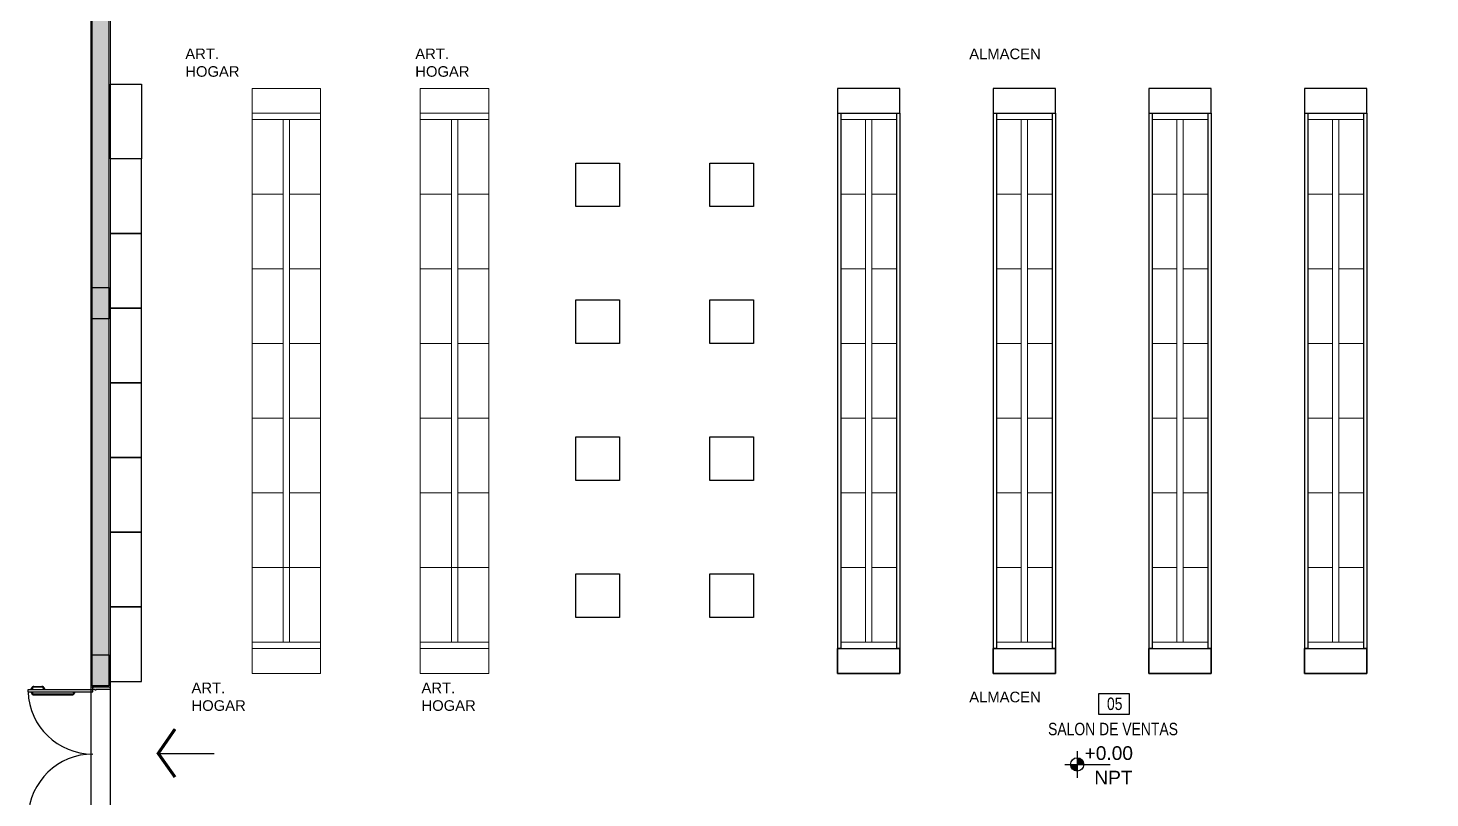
# Model space of a CAD drawing. Header units: inches. Extents: x -309 to 190, y -1585 to -1350.
# Drawn here: x -235.63 to -213.11, y -1397.64 to -1385.27 of the extents above; entities that cross this region are included whole.
import ezdxf
from ezdxf.enums import TextEntityAlignment as Align

# ---------------------------------------------------------------- set-up
doc = ezdxf.new("R2010")
doc.units = ezdxf.units.IN
doc.header["$MEASUREMENT"] = 0
doc.layers.get('0').update_dxf_attribs({"color": 9, "linetype": 'CONTINUOUS'})
for name, color, linetype in [('10-TEXTO', 9, 'CONTINUOUS'), ('11-LOCALES', 9, 'CONTINUOUS'), ('CARP', 9, 'CONTINUOUS'), ('color gris', 9, 'CONTINUOUS'), ('EQUIP', 9, 'CONTINUOUS'), ('estructura', 9, 'CONTINUOUS'), ('REVOQUE', 9, 'CONTINUOUS'), ('TEXTOS', 9, 'CONTINUOUS')]:
    doc.layers.add(name, color=color, linetype=linetype)
doc.layers.add('gondolas', color=9, linetype='CONTINUOUS', lineweight=13)
doc.layers.add('MURO 27', color=9, linetype='CONTINUOUS', lineweight=9)
doc.styles.add('ROMANS', font='arial.ttf')
doc.styles.get("Standard").update_dxf_attribs({"font": 'arial.ttf'})

# ---------------------------------------------------------------- blocks, each defined once
blk = doc.blocks.new('NLOCAL')
blk.add_lwpolyline([(-0.304, 0), (0.304, 0), (0.304, 0.419), (-0.304, 0.419)], close=True)
at = {"style": 'ROMANS', "width": 0.8, "flags": 1}
blk.add_attdef('SECTOR', text='', height=0.25, dxfattribs=at).set_placement((-0.006, 0.634), align=Align.MIDDLE)
at = {"style": 'ROMANS', "width": 0.8}
for tag, p in [('NUMERO', (0.006, 0.206)), ('DENOMINACION', (0.018, -0.291))]:
    blk.add_attdef(tag, text='', height=0.25, dxfattribs=at).set_placement(p, align=Align.MIDDLE)
blk = doc.blocks.new('nivel')
h = blk.add_hatch(color=256)
h.paths.add_polyline_path([(0.64, 0, 0.414214), (0, 0.64), (0, 0)])
h.paths.add_polyline_path([(0, -0.64), (0, 0), (-0.64, 0, 0.414214)])
for p, q in [((-1.17, 0), (3.17, 0)), ((0, 1.27), (0, -1.27))]:
    blk.add_line(p, q)
blk.add_circle((0, 0), 0.637)

msp = doc.modelspace()

# ---------------------------------------------------------------- hatches: boundary and pattern name
at = {"layer": 'color gris'}
h = msp.add_hatch(color=256, dxfattribs=at)
h.paths.add_polyline_path([(-234.352, -1419.388), (-234.602, -1419.388), (-234.602, -1419.118), (-234.102, -1419.118), (-234.102, -1419.388)])
h.paths.add_polyline_path([(-234.602, -1413.288), (-234.602, -1413.038), (-234.332, -1413.038), (-234.332, -1413.538), (-234.602, -1413.538)])
h.paths.add_polyline_path([(-234.602, -1407.388), (-234.602, -1407.138), (-234.332, -1407.138), (-234.332, -1407.638), (-234.602, -1407.638)])
h.paths.add_polyline_path([(-234.602, -1401.488), (-234.602, -1401.238), (-234.332, -1401.238), (-234.332, -1401.738), (-234.602, -1401.738)])
h.paths.add_polyline_path([(-234.602, -1395.588), (-234.602, -1395.338), (-234.332, -1395.338), (-234.332, -1395.838), (-234.602, -1395.838)])
h.paths.add_polyline_path([(-234.602, -1389.688), (-234.602, -1389.438), (-234.332, -1389.438), (-234.332, -1389.938), (-234.602, -1389.938)])
h.paths.add_polyline_path([(-234.352, -1379.108), (-234.602, -1379.108), (-234.602, -1379.378), (-234.042, -1379.378), (-234.042, -1379.108)])
h.paths.add_polyline_path([(-234.602, -1383.788), (-234.602, -1383.538), (-234.332, -1383.538), (-234.332, -1384.038), (-234.602, -1384.038)])
h.paths.add_polyline_path([(-199.299, -1406.298), (-199.299, -1406.048), (-199.029, -1406.048), (-199.029, -1406.548), (-199.299, -1406.548)])
h.paths.add_polyline_path([(-181.322, -1419.118), (-181.052, -1419.118), (-181.052, -1419.388), (-181.322, -1419.388)])
h.paths.add_polyline_path([(-206.622, -1375.558), (-206.622, -1375.308), (-206.892, -1375.308), (-206.892, -1375.968), (-206.622, -1375.968)])
h.paths.add_polyline_path([(-191.785, -1379.358), (-192.285, -1379.358), (-192.285, -1379.138), (-192.226, -1378.943), (-191.707, -1379.1)])
h.paths.add_polyline_path([(-184.212, -1381.367), (-184.577, -1381.256), (-184.656, -1381.515), (-184.482, -1381.567), (-184.482, -1381.867), (-184.212, -1381.867)])
h.paths.add_polyline_path([(-184.712, -1395.588), (-184.712, -1395.488), (-184.212, -1395.488), (-184.212, -1395.688), (-184.712, -1395.688)])
h.paths.add_polyline_path([(-184.712, -1389.688), (-184.712, -1389.588), (-184.212, -1389.588), (-184.212, -1389.788), (-184.712, -1389.788)])
h.paths.add_polyline_path([(-184.712, -1383.788), (-184.712, -1383.688), (-184.212, -1383.688), (-184.212, -1383.888), (-184.712, -1383.888)])
h.paths.add_polyline_path([(-203.989, -1375.385), (-204.228, -1375.313), (-204.307, -1375.572), (-203.828, -1375.716), (-203.75, -1375.458)])
h.paths.add_polyline_path([(-206.582, -1395.588), (-206.582, -1395.488), (-206.082, -1395.488), (-206.082, -1395.688), (-206.582, -1395.688)])
h.paths.add_polyline_path([(-184.212, -1410.408), (-184.212, -1410.658), (-184.482, -1410.658), (-184.482, -1410.158), (-184.212, -1410.158)])
h.paths.add_polyline_path([(-191.765, -1410.388), (-192.015, -1410.388), (-192.015, -1410.658), (-191.515, -1410.658), (-191.515, -1410.388)])
h.paths.add_polyline_path([(-199.049, -1410.388), (-199.299, -1410.388), (-199.299, -1410.658), (-198.799, -1410.658), (-198.799, -1410.388)])
h.paths.add_polyline_path([(-184.482, -1401.488), (-184.482, -1401.238), (-184.212, -1401.238), (-184.212, -1401.738), (-184.482, -1401.738)])
h.paths.add_polyline_path([(-191.765, -1401.238), (-192.015, -1401.238), (-192.015, -1401.508), (-191.515, -1401.508), (-191.515, -1401.238)])
h.paths.add_polyline_path([(-199.049, -1401.238), (-199.299, -1401.238), (-199.299, -1401.508), (-198.799, -1401.508), (-198.799, -1401.238)])
h.paths.add_polyline_path([(-191.765, -1419.118), (-192.015, -1419.118), (-192.015, -1419.388), (-191.515, -1419.388), (-191.515, -1419.118)])
h.paths.add_polyline_path([(-199.049, -1419.118), (-199.299, -1419.118), (-199.299, -1419.388), (-198.799, -1419.388), (-198.799, -1419.118)])
h.paths.add_polyline_path([(-184.212, -1419.388), (-184.212, -1419.118), (-184.712, -1419.118), (-184.712, -1419.388)])
h.paths.add_polyline_path([(-206.332, -1419.118), (-206.582, -1419.118), (-206.582, -1419.388), (-206.082, -1419.388), (-206.082, -1419.118)])
h.paths.add_polyline_path([(-206.872, -1419.118), (-207.122, -1419.118), (-207.122, -1419.388), (-206.622, -1419.388), (-206.622, -1419.118)])
h.paths.add_polyline_path([(-206.582, -1379.238), (-206.582, -1379.138), (-206.082, -1379.138), (-206.082, -1379.338), (-206.582, -1379.338)])
h.paths.add_polyline_path([(-206.582, -1413.288), (-206.582, -1413.038), (-206.312, -1413.038), (-206.312, -1413.538), (-206.582, -1413.538)])
h.paths.add_polyline_path([(-206.622, -1413.288), (-206.622, -1413.038), (-206.892, -1413.038), (-206.892, -1413.538), (-206.622, -1413.538)])
h.paths.add_polyline_path([(-206.582, -1407.388), (-206.582, -1407.138), (-206.312, -1407.138), (-206.312, -1407.638), (-206.582, -1407.638)])
h.paths.add_polyline_path([(-206.622, -1407.388), (-206.622, -1407.138), (-206.892, -1407.138), (-206.892, -1407.638), (-206.622, -1407.638)])
h.paths.add_polyline_path([(-206.582, -1401.488), (-206.582, -1401.238), (-206.312, -1401.238), (-206.312, -1401.738), (-206.582, -1401.738)])
h.paths.add_polyline_path([(-206.622, -1401.488), (-206.622, -1401.238), (-206.892, -1401.238), (-206.892, -1401.738), (-206.622, -1401.738)])
h.paths.add_polyline_path([(-206.622, -1395.588), (-206.622, -1395.338), (-206.892, -1395.338), (-206.892, -1395.838), (-206.622, -1395.838)])
h.paths.add_polyline_path([(-206.582, -1389.688), (-206.582, -1389.588), (-206.082, -1389.588), (-206.082, -1389.788), (-206.582, -1389.788)])
h.paths.add_polyline_path([(-206.622, -1389.688), (-206.622, -1389.438), (-206.892, -1389.438), (-206.892, -1389.938), (-206.622, -1389.938)])
h.paths.add_polyline_path([(-211.412, -1375.618), (-211.412, -1375.308), (-211.682, -1375.308), (-211.682, -1375.968), (-211.412, -1375.968)])
h.paths.add_polyline_path([(-206.582, -1383.788), (-206.582, -1383.688), (-206.082, -1383.688), (-206.082, -1383.888), (-206.582, -1383.888)])
h.paths.add_polyline_path([(-206.622, -1383.788), (-206.622, -1383.538), (-206.892, -1383.538), (-206.892, -1384.038), (-206.622, -1384.038)])
h.paths.add_polyline_path([(-206.622, -1379.238), (-206.622, -1378.988), (-206.892, -1378.988), (-206.892, -1379.488), (-206.622, -1379.488)])
at = {"layer": 'MURO 27'}
h = msp.add_hatch(color=256, dxfattribs=at)
h.paths.add_polyline_path([(-206.892, -1375.308), (-211.412, -1375.308), (-211.412, -1375.578), (-208.692, -1375.578), (-208.692, -1379.168), (-208.422, -1379.168), (-208.422, -1375.578), (-206.892, -1375.578)])
h.paths.add_polyline_path([(-204.048, -1375.65), (-204.307, -1375.572), (-204.529, -1376.308), (-206.122, -1376.308), (-206.122, -1375.308), (-206.622, -1375.308), (-206.622, -1375.578), (-206.392, -1375.578), (-206.392, -1376.308), (-206.622, -1376.308), (-206.622, -1375.968), (-206.892, -1375.968), (-206.892, -1378.898), (-207.582, -1378.898), (-207.582, -1379.168), (-206.892, -1379.168), (-206.892, -1378.988), (-206.622, -1378.988), (-206.622, -1376.578), (-204.329, -1376.578)])
h.paths.add_polyline_path([(-203.75, -1375.458), (-203.828, -1375.716), (-192.285, -1379.207), (-192.285, -1379.138), (-192.226, -1378.943)])
h.paths.add_polyline_path([(-191.707, -1379.1), (-191.785, -1379.358), (-184.656, -1381.515), (-184.577, -1381.256)])
h.paths.add_polyline_path([(-184.212, -1381.867), (-184.482, -1381.867), (-184.482, -1383.688), (-184.212, -1383.688)])
h.paths.add_polyline_path([(-184.212, -1383.888), (-184.482, -1383.888), (-184.482, -1389.588), (-184.212, -1389.588)])
h.paths.add_polyline_path([(-184.212, -1389.788), (-184.482, -1389.788), (-184.482, -1395.488), (-184.212, -1395.488)])
h.paths.add_polyline_path([(-184.212, -1395.688), (-184.482, -1395.688), (-184.482, -1398.738), (-184.212, -1398.738)])
h.paths.add_polyline_path([(-184.212, -1399.978), (-184.482, -1399.978), (-184.482, -1401.238), (-184.212, -1401.238)])
h.paths.add_polyline_path([(-184.212, -1413.538), (-184.482, -1413.538), (-184.482, -1419.118), (-184.212, -1419.118)])
h.paths.add_polyline_path([(-184.212, -1410.658), (-184.482, -1410.658), (-184.482, -1410.898), (-184.212, -1410.898)])
h.paths.add_polyline_path([(-199.299, -1419.118), (-206.082, -1419.118), (-206.082, -1419.388), (-199.299, -1419.388)])
h.paths.add_polyline_path([(-207.122, -1419.118), (-234.102, -1419.118), (-234.102, -1419.388), (-207.122, -1419.388)])
h.paths.add_polyline_path([(-192.015, -1419.118), (-198.799, -1419.118), (-198.799, -1419.388), (-192.015, -1419.388)])
h.paths.add_polyline_path([(-184.712, -1419.118), (-191.515, -1419.118), (-191.515, -1419.388), (-184.712, -1419.388)])
h.paths.add_polyline_path([(-234.332, -1413.538), (-234.602, -1413.538), (-234.602, -1419.118), (-234.332, -1419.118)])
h.paths.add_polyline_path([(-234.332, -1407.638), (-234.602, -1407.638), (-234.602, -1413.038), (-234.332, -1413.038)])
h.paths.add_polyline_path([(-234.332, -1401.738), (-234.602, -1401.738), (-234.602, -1407.138), (-234.332, -1407.138)])
h.paths.add_polyline_path([(-234.332, -1398.028), (-234.602, -1398.028), (-234.602, -1401.238), (-234.332, -1401.238)])
h.paths.add_polyline_path([(-234.332, -1384.038), (-234.602, -1384.038), (-234.602, -1389.438), (-234.332, -1389.438)])
h.paths.add_polyline_path([(-234.332, -1389.938), (-234.602, -1389.938), (-234.602, -1395.338), (-234.332, -1395.338)])
h.paths.add_polyline_path([(-234.332, -1379.378), (-234.602, -1379.378), (-234.602, -1382.048), (-234.332, -1382.048)])
h.paths.add_polyline_path([(-234.332, -1382.588), (-234.602, -1382.588), (-234.602, -1383.538), (-234.332, -1383.538)])
h.paths.add_polyline_path([(-206.622, -1389.938), (-206.892, -1389.938), (-206.892, -1395.338), (-206.622, -1395.338)])
h.paths.add_polyline_path([(-206.622, -1384.038), (-206.892, -1384.038), (-206.892, -1389.438), (-206.622, -1389.438)])
h.paths.add_polyline_path([(-206.622, -1379.488), (-206.892, -1379.488), (-206.892, -1383.538), (-206.622, -1383.538)])
h.paths.add_polyline_path([(-206.622, -1398.028), (-206.892, -1398.028), (-206.892, -1401.238), (-206.622, -1401.238)])
h.paths.add_polyline_path([(-206.622, -1401.738), (-206.892, -1401.738), (-206.892, -1407.138), (-206.622, -1407.138)])
h.paths.add_polyline_path([(-206.622, -1407.638), (-206.892, -1407.638), (-206.892, -1407.748), (-206.622, -1407.748)])

# ---------------------------------------------------------------- linework, layer by layer
for points in [[(-221.628, -1386.237), (-222.628, -1386.237), (-222.628, -1386.637), (-221.628, -1386.637)], [(-221.628, -1386.237), (-222.628, -1386.237), (-222.628, -1386.637), (-222.578, -1386.637), (-222.578, -1395.237), (-222.628, -1395.237), (-222.628, -1395.637), (-221.628, -1395.637), (-221.628, -1395.237), (-221.678, -1395.237), (-221.678, -1386.637), (-221.628, -1386.637)], [(-219.128, -1386.237), (-220.128, -1386.237), (-220.128, -1386.637), (-219.128, -1386.637)], [(-219.128, -1386.237), (-220.128, -1386.237), (-220.128, -1386.637), (-220.078, -1386.637), (-220.078, -1395.237), (-220.128, -1395.237), (-220.128, -1395.637), (-219.128, -1395.637), (-219.128, -1395.237), (-219.178, -1395.237), (-219.178, -1386.637), (-219.128, -1386.637)], [(-216.628, -1386.237), (-217.628, -1386.237), (-217.628, -1386.637), (-216.628, -1386.637)], [(-216.628, -1386.237), (-217.628, -1386.237), (-217.628, -1386.637), (-217.578, -1386.637), (-217.578, -1395.237), (-217.628, -1395.237), (-217.628, -1395.637), (-216.628, -1395.637), (-216.628, -1395.237), (-216.678, -1395.237), (-216.678, -1386.637), (-216.628, -1386.637)], [(-214.128, -1386.237), (-215.128, -1386.237), (-215.128, -1386.637), (-214.128, -1386.637)], [(-214.128, -1386.237), (-215.128, -1386.237), (-215.128, -1386.637), (-215.078, -1386.637), (-215.078, -1395.237), (-215.128, -1395.237), (-215.128, -1395.637), (-214.128, -1395.637), (-214.128, -1395.237), (-214.178, -1395.237), (-214.178, -1386.637), (-214.128, -1386.637)], [(-221.628, -1395.637), (-222.628, -1395.637), (-222.628, -1395.237), (-221.628, -1395.237)], [(-219.128, -1395.637), (-220.128, -1395.637), (-220.128, -1395.237), (-219.128, -1395.237)], [(-216.628, -1395.637), (-217.628, -1395.637), (-217.628, -1395.237), (-216.628, -1395.237)], [(-214.128, -1395.637), (-215.128, -1395.637), (-215.128, -1395.237), (-214.128, -1395.237)]]:
    msp.add_lwpolyline(points, close=True)
for points in [[(-222.628, -1386.637), (-222.628, -1395.237)], [(-221.628, -1386.637), (-221.628, -1395.237)], [(-220.128, -1386.637), (-220.128, -1395.237)], [(-219.128, -1386.637), (-219.128, -1395.237)], [(-217.628, -1386.637), (-217.628, -1395.237)], [(-216.628, -1386.637), (-216.628, -1395.237)], [(-215.128, -1386.637), (-215.128, -1395.237)], [(-214.128, -1386.637), (-214.128, -1395.237)]]:
    msp.add_lwpolyline(points)
at = {"layer": 'CARP'}
for p, q in [((-235.538, -1395.845), (-235.41, -1395.845)), ((-235.41, -1395.856), (-235.538, -1395.856)), ((-234.622, -1395.858), (-234.622, -1398.008)), ((-234.312, -1395.828), (-234.312, -1395.858)), ((-234.312, -1395.858), (-234.312, -1398.008)), ((-235.632, -1395.933), (-235.632, -1395.893)), ((-235.632, -1395.893), (-234.592, -1395.893)), ((-235.632, -1395.933), (-234.592, -1395.933)), ((-235.593, -1395.893), (-235.586, -1395.886)), ((-235.593, -1395.933), (-235.586, -1395.94)), ((-235.586, -1395.886), (-235.556, -1395.886)), ((-235.586, -1395.94), (-235.556, -1395.94)), ((-235.584, -1395.885), (-235.584, -1395.886)), ((-235.557, -1395.885), (-235.584, -1395.885)), ((-235.584, -1395.941), (-235.584, -1395.94)), ((-235.557, -1395.941), (-235.584, -1395.941)), ((-235.578, -1395.885), (-235.578, -1395.874)), ((-235.562, -1395.885), (-235.578, -1395.885)), ((-235.578, -1395.941), (-235.578, -1395.953)), ((-235.562, -1395.941), (-235.578, -1395.941)), ((-235.562, -1395.877), (-235.562, -1395.885)), ((-235.562, -1395.95), (-235.562, -1395.941)), ((-235.557, -1395.885), (-235.557, -1395.886)), ((-235.557, -1395.941), (-235.557, -1395.94)), ((-235.549, -1395.893), (-235.556, -1395.886)), ((-235.55, -1395.933), (-235.556, -1395.94)), ((-234.926, -1395.97), (-235.538, -1395.97)), ((-235.538, -1395.981), (-234.926, -1395.981)), ((-235.398, -1395.893), (-235.392, -1395.886)), ((-235.362, -1395.886), (-235.392, -1395.886)), ((-235.39, -1395.885), (-235.39, -1395.886)), ((-235.39, -1395.885), (-235.364, -1395.885)), ((-235.386, -1395.877), (-235.386, -1395.885)), ((-235.386, -1395.885), (-235.37, -1395.885)), ((-235.37, -1395.885), (-235.37, -1395.874)), ((-235.364, -1395.885), (-235.364, -1395.886)), ((-235.355, -1395.893), (-235.362, -1395.886)), ((-234.914, -1395.933), (-234.907, -1395.94)), ((-234.877, -1395.94), (-234.907, -1395.94)), ((-234.906, -1395.941), (-234.906, -1395.94)), ((-234.906, -1395.941), (-234.879, -1395.941)), ((-234.901, -1395.95), (-234.901, -1395.941)), ((-234.901, -1395.941), (-234.885, -1395.941)), ((-234.885, -1395.941), (-234.885, -1395.953)), ((-234.879, -1395.941), (-234.879, -1395.94)), ((-234.871, -1395.933), (-234.877, -1395.94)), ((-234.592, -1395.933), (-234.592, -1395.893))]:
    msp.add_line(p, q, dxfattribs=at)
msp.add_lwpolyline([(-234.319, -1395.858), (-234.319, -1395.871), (-234.312, -1395.871), (-234.312, -1395.893), (-234.542, -1395.893), (-234.542, -1395.904), (-234.552, -1395.904), (-234.552, -1395.893), (-234.592, -1395.893), (-234.592, -1395.871), (-234.585, -1395.871), (-234.585, -1395.858)], dxfattribs=at)
for centre, radius, start, end in [((-235.539, -1395.885), 0.0401, 87.2967, 163.0248), ((-235.539, -1395.879), 0.023, 85.6577, 174.0204), ((-235.408, -1395.885), 0.0401, 16.9752, 92.7033), ((-235.408, -1395.879), 0.023, 5.9796, 94.3423), ((-234.595, -1395.895), 1.038, 182.098, 270), ((-235.54, -1395.941), 0.0401, 196.9752, 272.7033), ((-235.539, -1395.947), 0.023, 185.9796, 274.3423), ((-234.924, -1395.947), 0.023, 265.6577, 354.0204), ((-234.924, -1395.941), 0.0401, 267.2967, 343.0248), ((-234.592, -1397.971), 1.038, 90, 177.902)]:
    msp.add_arc(centre, radius, start, end, dxfattribs=at)
at = {"layer": 'EQUIP'}
for points in [[(-234.312, -1386.169), (-233.812, -1386.169), (-233.812, -1387.369), (-234.312, -1387.369)], [(-233.812, -1388.569), (-233.812, -1387.369), (-234.312, -1387.369), (-234.312, -1388.569)], [(-226.832, -1387.437), (-226.132, -1387.437), (-226.132, -1388.137), (-226.832, -1388.137)], [(-224.682, -1387.437), (-223.982, -1387.437), (-223.982, -1388.137), (-224.682, -1388.137)], [(-233.812, -1389.769), (-233.812, -1388.569), (-234.312, -1388.569), (-234.312, -1389.769)], [(-233.812, -1390.969), (-233.812, -1389.769), (-234.312, -1389.769), (-234.312, -1390.969)], [(-226.832, -1389.637), (-226.132, -1389.637), (-226.132, -1390.337), (-226.832, -1390.337)], [(-224.682, -1389.637), (-223.982, -1389.637), (-223.982, -1390.337), (-224.682, -1390.337)], [(-233.812, -1392.169), (-233.812, -1390.969), (-234.312, -1390.969), (-234.312, -1392.169)], [(-226.832, -1391.837), (-226.132, -1391.837), (-226.132, -1392.537), (-226.832, -1392.537)], [(-224.682, -1391.837), (-223.982, -1391.837), (-223.982, -1392.537), (-224.682, -1392.537)], [(-233.812, -1393.369), (-233.812, -1392.169), (-234.312, -1392.169), (-234.312, -1393.369)], [(-233.812, -1394.569), (-233.812, -1393.369), (-234.312, -1393.369), (-234.312, -1394.569)], [(-226.832, -1394.037), (-226.132, -1394.037), (-226.132, -1394.737), (-226.832, -1394.737)], [(-224.682, -1394.037), (-223.982, -1394.037), (-223.982, -1394.737), (-224.682, -1394.737)], [(-233.812, -1395.769), (-233.812, -1394.569), (-234.312, -1394.569), (-234.312, -1395.769)]]:
    msp.add_lwpolyline(points, close=True, dxfattribs=at)
at = {"layer": 'EQUIP', "linetype": 'Continuous', "lineweight": 5}
for points in [[(-232.032, -1386.637), (-232.032, -1386.237), (-230.932, -1386.237), (-230.932, -1386.637)], [(-229.331, -1386.637), (-229.331, -1386.237), (-228.231, -1386.237), (-228.231, -1386.637)], [(-232.032, -1386.737), (-232.032, -1386.637), (-230.932, -1386.637), (-230.932, -1386.737)], [(-232.032, -1387.937), (-232.032, -1386.737), (-231.532, -1386.737), (-231.532, -1387.937)], [(-231.532, -1393.937), (-231.532, -1386.737), (-231.432, -1386.737), (-231.432, -1393.937)], [(-231.432, -1387.937), (-231.432, -1386.737), (-230.932, -1386.737), (-230.932, -1387.937)], [(-229.331, -1386.737), (-229.331, -1386.637), (-228.231, -1386.637), (-228.231, -1386.737)], [(-229.331, -1387.937), (-229.331, -1386.737), (-228.831, -1386.737), (-228.831, -1387.937)], [(-228.831, -1393.937), (-228.831, -1386.737), (-228.731, -1386.737), (-228.731, -1393.937)], [(-228.731, -1387.937), (-228.731, -1386.737), (-228.231, -1386.737), (-228.231, -1387.937)], [(-232.032, -1389.137), (-232.032, -1387.937), (-231.532, -1387.937), (-231.532, -1389.137)], [(-231.432, -1389.137), (-231.432, -1387.937), (-230.932, -1387.937), (-230.932, -1389.137)], [(-229.331, -1389.137), (-229.331, -1387.937), (-228.831, -1387.937), (-228.831, -1389.137)], [(-228.731, -1389.137), (-228.731, -1387.937), (-228.231, -1387.937), (-228.231, -1389.137)], [(-232.032, -1390.337), (-232.032, -1389.137), (-231.532, -1389.137), (-231.532, -1390.337)], [(-231.432, -1390.337), (-231.432, -1389.137), (-230.932, -1389.137), (-230.932, -1390.337)], [(-229.331, -1390.337), (-229.331, -1389.137), (-228.831, -1389.137), (-228.831, -1390.337)], [(-228.731, -1390.337), (-228.731, -1389.137), (-228.231, -1389.137), (-228.231, -1390.337)], [(-232.032, -1391.537), (-232.032, -1390.337), (-231.532, -1390.337), (-231.532, -1391.537)], [(-231.432, -1391.537), (-231.432, -1390.337), (-230.932, -1390.337), (-230.932, -1391.537)], [(-229.331, -1391.537), (-229.331, -1390.337), (-228.831, -1390.337), (-228.831, -1391.537)], [(-228.731, -1391.537), (-228.731, -1390.337), (-228.231, -1390.337), (-228.231, -1391.537)], [(-232.032, -1392.737), (-232.032, -1391.537), (-231.532, -1391.537), (-231.532, -1392.737)], [(-231.432, -1392.737), (-231.432, -1391.537), (-230.932, -1391.537), (-230.932, -1392.737)], [(-229.331, -1392.737), (-229.331, -1391.537), (-228.831, -1391.537), (-228.831, -1392.737)], [(-228.731, -1392.737), (-228.731, -1391.537), (-228.231, -1391.537), (-228.231, -1392.737)], [(-232.032, -1393.937), (-232.032, -1392.737), (-231.532, -1392.737), (-231.532, -1393.937)], [(-231.432, -1393.937), (-231.432, -1392.737), (-230.932, -1392.737), (-230.932, -1393.937)], [(-229.331, -1393.937), (-229.331, -1392.737), (-228.831, -1392.737), (-228.831, -1393.937)], [(-228.731, -1393.937), (-228.731, -1392.737), (-228.231, -1392.737), (-228.231, -1393.937)], [(-232.032, -1395.137), (-232.032, -1393.937), (-231.532, -1393.937), (-231.532, -1395.137)], [(-231.432, -1395.137), (-231.432, -1393.937), (-230.932, -1393.937), (-230.932, -1395.137)], [(-229.331, -1395.137), (-229.331, -1393.937), (-228.831, -1393.937), (-228.831, -1395.137)], [(-228.731, -1395.137), (-228.731, -1393.937), (-228.231, -1393.937), (-228.231, -1395.137)], [(-232.032, -1395.237), (-232.032, -1395.137), (-230.932, -1395.137), (-230.932, -1395.237)], [(-229.331, -1395.237), (-229.331, -1395.137), (-228.231, -1395.137), (-228.231, -1395.237)], [(-232.032, -1395.637), (-232.032, -1395.237), (-230.932, -1395.237), (-230.932, -1395.637)], [(-229.331, -1395.637), (-229.331, -1395.237), (-228.231, -1395.237), (-228.231, -1395.637)]]:
    msp.add_lwpolyline(points, close=True, dxfattribs=at)
at = {"layer": 'estructura'}
for points in [[(-234.602, -1389.688), (-234.602, -1389.438), (-234.332, -1389.438), (-234.332, -1389.938), (-234.602, -1389.938)], [(-234.602, -1395.588), (-234.602, -1395.338), (-234.332, -1395.338), (-234.332, -1395.838), (-234.602, -1395.838)]]:
    msp.add_lwpolyline(points, close=True, dxfattribs=at)
at = {"layer": 'gondolas', "linetype": 'Continuous', "lineweight": 5}
for points in [[(-221.678, -1386.637), (-221.678, -1386.737), (-222.578, -1386.737), (-222.578, -1386.637)], [(-222.178, -1386.737), (-222.178, -1387.937), (-222.578, -1387.937), (-222.578, -1386.737)], [(-221.678, -1386.737), (-221.678, -1387.937), (-222.078, -1387.937), (-222.078, -1386.737)], [(-219.178, -1386.637), (-219.178, -1386.737), (-220.078, -1386.737), (-220.078, -1386.637)], [(-219.678, -1386.737), (-219.678, -1387.937), (-220.078, -1387.937), (-220.078, -1386.737)], [(-219.178, -1386.737), (-219.178, -1387.937), (-219.578, -1387.937), (-219.578, -1386.737)], [(-216.678, -1386.637), (-216.678, -1386.737), (-217.578, -1386.737), (-217.578, -1386.637)], [(-217.178, -1386.737), (-217.178, -1387.937), (-217.578, -1387.937), (-217.578, -1386.737)], [(-216.678, -1386.737), (-216.678, -1387.937), (-217.078, -1387.937), (-217.078, -1386.737)], [(-214.178, -1386.637), (-214.178, -1386.737), (-215.078, -1386.737), (-215.078, -1386.637)], [(-214.678, -1386.737), (-214.678, -1387.937), (-215.078, -1387.937), (-215.078, -1386.737)], [(-214.178, -1386.737), (-214.178, -1387.937), (-214.578, -1387.937), (-214.578, -1386.737)], [(-222.178, -1387.937), (-222.178, -1389.137), (-222.578, -1389.137), (-222.578, -1387.937)], [(-221.678, -1387.937), (-221.678, -1389.137), (-222.078, -1389.137), (-222.078, -1387.937)], [(-219.678, -1387.937), (-219.678, -1389.137), (-220.078, -1389.137), (-220.078, -1387.937)], [(-219.178, -1387.937), (-219.178, -1389.137), (-219.578, -1389.137), (-219.578, -1387.937)], [(-217.178, -1387.937), (-217.178, -1389.137), (-217.578, -1389.137), (-217.578, -1387.937)], [(-216.678, -1387.937), (-216.678, -1389.137), (-217.078, -1389.137), (-217.078, -1387.937)], [(-214.678, -1387.937), (-214.678, -1389.137), (-215.078, -1389.137), (-215.078, -1387.937)], [(-214.178, -1387.937), (-214.178, -1389.137), (-214.578, -1389.137), (-214.578, -1387.937)], [(-222.178, -1389.137), (-222.178, -1390.337), (-222.578, -1390.337), (-222.578, -1389.137)], [(-221.678, -1389.137), (-221.678, -1390.337), (-222.078, -1390.337), (-222.078, -1389.137)], [(-219.678, -1389.137), (-219.678, -1390.337), (-220.078, -1390.337), (-220.078, -1389.137)], [(-219.178, -1389.137), (-219.178, -1390.337), (-219.578, -1390.337), (-219.578, -1389.137)], [(-217.178, -1389.137), (-217.178, -1390.337), (-217.578, -1390.337), (-217.578, -1389.137)], [(-216.678, -1389.137), (-216.678, -1390.337), (-217.078, -1390.337), (-217.078, -1389.137)], [(-214.678, -1389.137), (-214.678, -1390.337), (-215.078, -1390.337), (-215.078, -1389.137)], [(-214.178, -1389.137), (-214.178, -1390.337), (-214.578, -1390.337), (-214.578, -1389.137)], [(-222.178, -1390.337), (-222.178, -1391.537), (-222.578, -1391.537), (-222.578, -1390.337)], [(-221.678, -1390.337), (-221.678, -1391.537), (-222.078, -1391.537), (-222.078, -1390.337)], [(-219.678, -1390.337), (-219.678, -1391.537), (-220.078, -1391.537), (-220.078, -1390.337)], [(-219.178, -1390.337), (-219.178, -1391.537), (-219.578, -1391.537), (-219.578, -1390.337)], [(-217.178, -1390.337), (-217.178, -1391.537), (-217.578, -1391.537), (-217.578, -1390.337)], [(-216.678, -1390.337), (-216.678, -1391.537), (-217.078, -1391.537), (-217.078, -1390.337)], [(-214.678, -1390.337), (-214.678, -1391.537), (-215.078, -1391.537), (-215.078, -1390.337)], [(-214.178, -1390.337), (-214.178, -1391.537), (-214.578, -1391.537), (-214.578, -1390.337)], [(-222.178, -1391.537), (-222.178, -1392.737), (-222.578, -1392.737), (-222.578, -1391.537)], [(-221.678, -1391.537), (-221.678, -1392.737), (-222.078, -1392.737), (-222.078, -1391.537)], [(-219.678, -1391.537), (-219.678, -1392.737), (-220.078, -1392.737), (-220.078, -1391.537)], [(-219.178, -1391.537), (-219.178, -1392.737), (-219.578, -1392.737), (-219.578, -1391.537)], [(-217.178, -1391.537), (-217.178, -1392.737), (-217.578, -1392.737), (-217.578, -1391.537)], [(-216.678, -1391.537), (-216.678, -1392.737), (-217.078, -1392.737), (-217.078, -1391.537)], [(-214.678, -1391.537), (-214.678, -1392.737), (-215.078, -1392.737), (-215.078, -1391.537)], [(-214.178, -1391.537), (-214.178, -1392.737), (-214.578, -1392.737), (-214.578, -1391.537)], [(-222.178, -1392.737), (-222.178, -1393.937), (-222.578, -1393.937), (-222.578, -1392.737)], [(-221.678, -1392.737), (-221.678, -1393.937), (-222.078, -1393.937), (-222.078, -1392.737)], [(-219.678, -1392.737), (-219.678, -1393.937), (-220.078, -1393.937), (-220.078, -1392.737)], [(-219.178, -1392.737), (-219.178, -1393.937), (-219.578, -1393.937), (-219.578, -1392.737)], [(-217.178, -1392.737), (-217.178, -1393.937), (-217.578, -1393.937), (-217.578, -1392.737)], [(-216.678, -1392.737), (-216.678, -1393.937), (-217.078, -1393.937), (-217.078, -1392.737)], [(-214.678, -1392.737), (-214.678, -1393.937), (-215.078, -1393.937), (-215.078, -1392.737)], [(-214.178, -1392.737), (-214.178, -1393.937), (-214.578, -1393.937), (-214.578, -1392.737)], [(-222.178, -1393.937), (-222.178, -1395.137), (-222.578, -1395.137), (-222.578, -1393.937)], [(-221.678, -1393.937), (-221.678, -1395.137), (-222.078, -1395.137), (-222.078, -1393.937)], [(-219.678, -1393.937), (-219.678, -1395.137), (-220.078, -1395.137), (-220.078, -1393.937)], [(-219.178, -1393.937), (-219.178, -1395.137), (-219.578, -1395.137), (-219.578, -1393.937)], [(-217.178, -1393.937), (-217.178, -1395.137), (-217.578, -1395.137), (-217.578, -1393.937)], [(-216.678, -1393.937), (-216.678, -1395.137), (-217.078, -1395.137), (-217.078, -1393.937)], [(-214.678, -1393.937), (-214.678, -1395.137), (-215.078, -1395.137), (-215.078, -1393.937)], [(-214.178, -1393.937), (-214.178, -1395.137), (-214.578, -1395.137), (-214.578, -1393.937)], [(-221.678, -1395.237), (-221.678, -1395.137), (-222.578, -1395.137), (-222.578, -1395.237)], [(-219.178, -1395.237), (-219.178, -1395.137), (-220.078, -1395.137), (-220.078, -1395.237)], [(-216.678, -1395.237), (-216.678, -1395.137), (-217.578, -1395.137), (-217.578, -1395.237)], [(-214.178, -1395.237), (-214.178, -1395.137), (-215.078, -1395.137), (-215.078, -1395.237)]]:
    msp.add_lwpolyline(points, close=True, dxfattribs=at)
at = {"layer": 'MURO 27'}
for points in [[(-234.602, -1382.588), (-234.602, -1395.338)], [(-234.332, -1382.588), (-234.332, -1395.338)]]:
    msp.add_lwpolyline(points, dxfattribs=at)
at = {"layer": 'REVOQUE'}
for points in [[(-234.622, -1382.568), (-234.622, -1395.858)], [(-234.312, -1383.128), (-234.312, -1395.858)], [(-234.312, -1395.858), (-234.622, -1395.858)]]:
    msp.add_lwpolyline(points, dxfattribs=at)
at = {"layer": 'TEXTOS', "const_width": 0.05}
msp.add_lwpolyline([(-233.271, -1396.531), (-233.541, -1396.922), (-233.271, -1397.303)], dxfattribs=at)
at = {"layer": 'TEXTOS'}
msp.add_lwpolyline([(-233.541, -1396.922), (-232.641, -1396.922)], dxfattribs=at)

# ---------------------------------------------------------------- block references
at = {"layer": '11-LOCALES'}
ref = msp.add_blockref('NLOCAL', (-218.191, -1396.297), dxfattribs=dict(at, xscale=-0.7999999999999546, yscale=0.7999999999999546, zscale=0.8000000000000003))
ref.add_attrib('DENOMINACION', 'SALON DE VENTAS', dxfattribs={"layer": '0', "height": 0.2, "style": 'ROMANS', "width": 0.8}).set_placement((-218.205, -1396.53), align=Align.MIDDLE)
ref.add_attrib('NUMERO', '05', dxfattribs={"layer": '0', "height": 0.2, "style": 'ROMANS', "width": 0.8}).set_placement((-218.178, -1396.125), align=Align.MIDDLE)
at = {"layer": 'TEXTOS', "xscale": 0.1679999999998927, "yscale": 0.1679999999998927, "zscale": 0.1679999999998927}
msp.add_blockref('nivel', (-218.781, -1397.099, 0), dxfattribs=at)

# ---------------------------------------------------------------- texts
at = {"layer": '10-TEXTO', "char_height": 0.17, "width": 1.31175, "attachment_point": 1, "style": 'ROMANS'}
for s, insert in [('ART. HOGAR', (-233.106, -1385.597)), ('ART. HOGAR', (-229.412, -1385.597)), ('ALMACEN', (-220.514, -1385.598)), ('ART. HOGAR', (-233.006, -1395.785)), ('ART. HOGAR', (-229.312, -1395.785)), ('ALMACEN', (-220.514, -1395.931))]:
    msp.add_mtext(s, dxfattribs=dict(at, insert=insert))
at = {"layer": 'TEXTOS'}
msp.add_text('NPT', height=0.22, dxfattribs=at).set_placement((-218.198, -1397.421, 0), align=Align.CENTER)
at = {"layer": 'TEXTOS', "insert": (-218.662, -1396.807, 0), "char_height": 0.22, "width": 1.0473, "attachment_point": 1}
msp.add_mtext('+0.00', dxfattribs=at)

doc.saveas('drawing.dxf')
